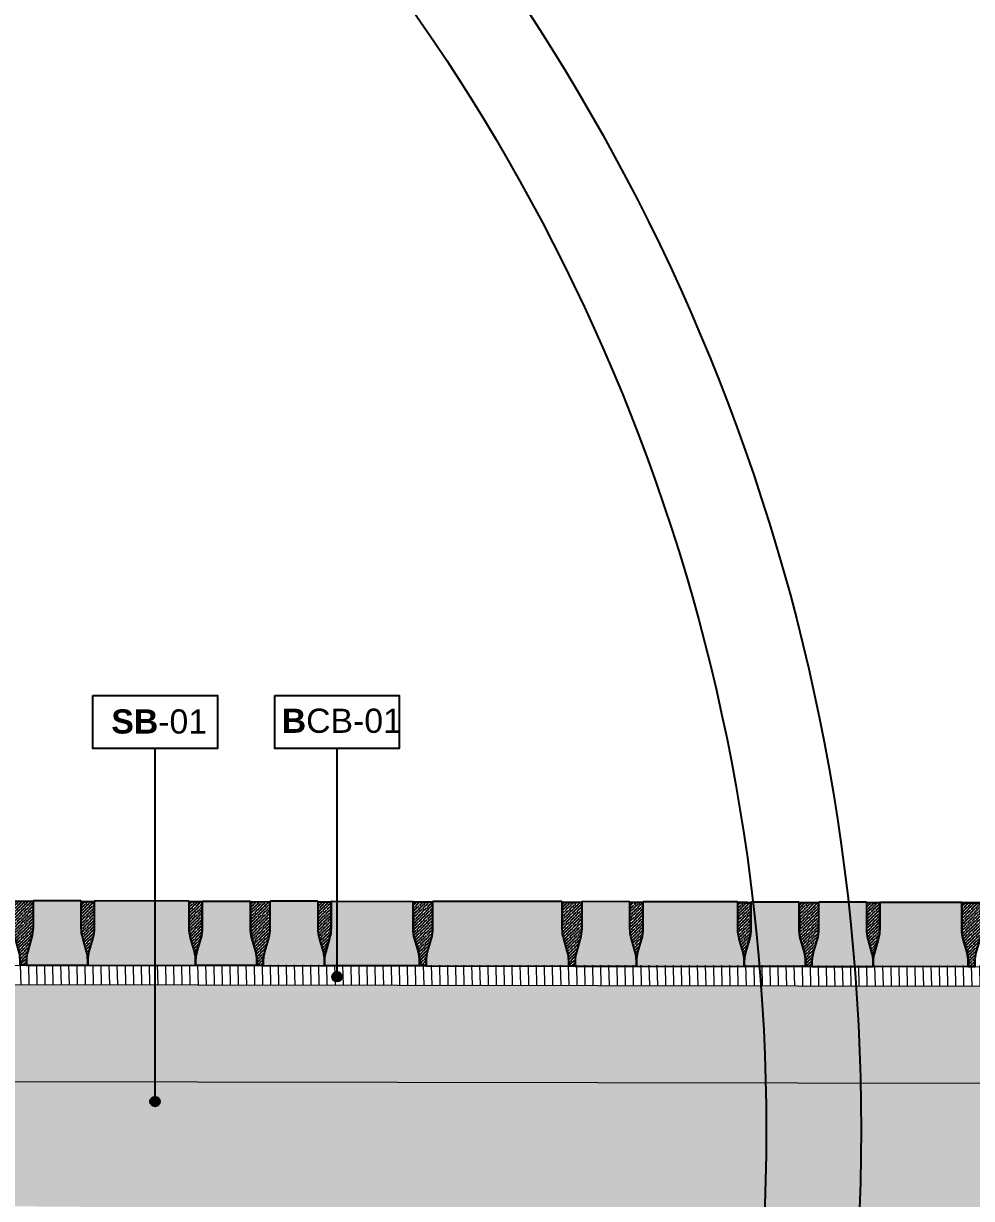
# Model space of a CAD drawing. Header units: metres. Extents: x -325 to 301, y -147 to 149.
# Drawn here: x 70.444 to 71.915, y 44.322 to 46.144 of the extents above; entities that cross this region are included whole.
import ezdxf

# ---------------------------------------------------------------- set-up
doc = ezdxf.new("R2010")
doc.units = ezdxf.units.M
doc.layers.add('-aux', color=50, linetype='Continuous', plot=False)
doc.layers.add('-AUX-QAD', color=5, linetype='Continuous', plot=False)
doc.layers.add('0-TX-1_25', color=7, linetype='Continuous', true_color=0x3f4f7f)
doc.layers.add('EIT_3 TR sorra', color=7, linetype='Continuous', true_color=0xd8ceb0)
for name, color, linetype, lineweight, true_color in [('03-TR-Paviment_05_Open Joint Precast Pavements', 7, 'Continuous', 5, 0xb3b3b3), ('3-TR sorra granitica', 7, 'Continuous', 0, 0xf2dac9), ('3-TR tot_u', 7, 'Continuous', 5, 0x787878)]:
    doc.layers.add(name, color=color, linetype=linetype, lineweight=lineweight, true_color=true_color)
doc.layers.add('1-CM', color=7, linetype='Continuous', lineweight=0)
doc.layers.add('3-TR Tot-u', color=37, linetype='Continuous', lineweight=0)
for name, color, linetype in [('1-L- kodolé', 7, 'Continuous'), ('A-KEYPLAN_HATCH', 7, 'Continuous'), ('A_TEXT_2', 7, 'Continuous')]:
    doc.layers.add(name, color=color, linetype=linetype)
doc.styles.get("Standard").update_dxf_attribs({"font": 'arial.ttf'})
pattern_1 = [(44.3401788011496, (41.16332160896781, -25.48616480948318), (0.001886392860715707, 0.006615685900127307), [0.008532812500000079, -0.001706562500000016, 0, -0.001706562500000016])]
pattern_2 = [(44.3401788011496, (42.0144997031376, -25.48753699771897), (0.001886392860715707, 0.006615685900127307), [0.008532812500000079, -0.001706562500000016, 0, -0.001706562500000016])]
pattern_3 = [(44.3401788011496, (42.86567779723547, -25.48890923055746), (0.001886392860715707, 0.006615685900127307), [0.008532812500000079, -0.001706562500000016, 0, -0.001706562500000016])]

# ---------------------------------------------------------------- blocks, each defined once
blk = doc.blocks.new('hatch keyplan 2')
at = {"layer": 'A-KEYPLAN_HATCH'}
blk.add_lwpolyline([(0, 0.005476596624248486), (0.012874798693294, 0.005476596623793739), (0.012874798693294, -2.273736754432321e-13), (0, 0)], close=True, dxfattribs=at)
blk = doc.blocks.new('hatch keyplan')
at = {"layer": 'A-KEYPLAN_HATCH'}
blk.add_blockref('hatch keyplan 2', (1.430579833341536, 0.8521467901477053), dxfattribs=at)
blk = doc.blocks.new('SB-01')
at = {"layer": 'A-KEYPLAN_HATCH'}
blk.add_blockref('hatch keyplan', (-1.430579833341536, -0.8521467901477053), dxfattribs=at)
at = {"layer": 'A_TEXT_2', "insert": (-0.0007977307988561444, 0.004032374434375541), "char_height": 0.0025, "attachment_point": 1}
blk.add_mtext_dynamic_manual_height_columns('\\pi0.00271;{\\fArial|b1|i0|c0|p34;SB}-01', width=0.01456192034901793, gutter_width=0.015, heights=[0], dxfattribs=at)
blk = doc.blocks.new('B-CB01')
at = {"layer": 'A-KEYPLAN_HATCH'}
blk.add_blockref('hatch keyplan', (-1.430579833341536, -0.8521467901477052), dxfattribs=at)
at = {"layer": 'A_TEXT_2', "insert": (-0.0007977308478921419, 0.004105509799023688), "char_height": 0.0025, "attachment_point": 1}
blk.add_mtext_dynamic_manual_height_columns('\\pi0.00152;{\\fArial|b1|i0|c0|p34;B}CB-01', width=0.01456192034901793, gutter_width=0.015, heights=[0], dxfattribs=at)
blk = doc.blocks.new('POINT')
at = {"layer": '0-TX-1_25'}
h = blk.add_hatch(dxfattribs=at)
h.set_pattern_fill('ANGLE', color=256)
h.set_pattern_definition([(0, (-83.74681484067048, -12.72584030761209), (0, 6.985), [5.08, -1.905]), (90, (-83.74681484067048, -12.72584030761209), (-6.985, 4.277078946022131e-16), [5.08, -1.905])])
edge = h.paths.add_edge_path()
edge.add_arc((0, 0), 0.0075, 0, 360)
h = blk.add_hatch(color=256, dxfattribs=at)
h.dxf.hatch_style = 1
edge = h.paths.add_edge_path()
edge.add_arc((0, 0), 0.0075, 0, 360)
blk.add_circle((0, 0), 0.0075, dxfattribs=at)

msp = doc.modelspace()

# ---------------------------------------------------------------- hatches: boundary and pattern name
at = {"layer": '03-TR-Paviment_05_Open Joint Precast Pavements'}
h = msp.add_hatch(color=256, dxfattribs=at)
h.dxf.hatch_style = 1
edge = h.paths.add_edge_path()
edge.add_line((70.54369445757715, 44.68342243575883), (70.5437076714392, 44.69161820346162))
edge.add_arc((70.49529017107845, 44.69169625668507), 0.04841756327499487, 359.907634298055, 375.9066534244462)
edge.add_line((70.54185380115203, 44.70496610174291), (70.53594060267824, 44.72571539651351))
edge.add_arc((70.59089709458449, 44.74137706199621), 0.05714458651818372, 179.9076315098747, 195.9066506361598, ccw=False)
edge.add_line((70.53375258232502, 44.74146918670302), (70.53381888016882, 44.7825944075271))
edge.add_line((70.53381888016882, 44.7825944075271), (70.53302167606728, 44.78259569363777))
edge.add_line((70.53302167606728, 44.78259569363777), (70.53302303773845, 44.7834397683496))
edge.add_line((70.53302303773845, 44.7834397683496), (70.45972533807729, 44.78355793264459))
edge.add_line((70.45972533807729, 44.78355793264459), (70.4597239773337, 44.78271385560295))
edge.add_line((70.4597239773337, 44.78271385560295), (70.45892677230687, 44.78271514544039))
edge.add_line((70.45892677230687, 44.78271514544039), (70.45886047492347, 44.74158992135595))
edge.add_arc((70.40171596100176, 44.74168204270294), 0.05714458817500966, 343.908615754979, 359.907634881262, ccw=False)
edge.add_line((70.4566216724428, 44.72584326721855), (70.45064160558265, 44.70511314148865))
edge.add_arc((70.49716219752644, 44.6916932378713), 0.04841755144469431, 163.9086127650637, 179.9076318914512)
edge.add_line((70.44874470899926, 44.69177129310937), (70.44873149746549, 44.68357552540282))
edge.add_line((70.44873149746549, 44.68357552540282), (70.54369445757715, 44.68342243575883))
h = msp.add_hatch(color=256, dxfattribs=at)
h.dxf.hatch_style = 1
edge = h.paths.add_edge_path()
edge.add_line((70.7111854021268, 44.68315242175282), (70.71119861412697, 44.69134818992428))
edge.add_arc((70.66278111778558, 44.69142624764591), 0.04841755926289624, 359.9076289673891, 375.9066480937785)
edge.add_line((70.70934474523528, 44.70469608727198), (70.70343154722714, 44.72544538204183))
edge.add_arc((70.75838804387477, 44.74110704987215), 0.05714459172142846, 179.9076324706673, 195.9066515969483, ccw=False)
edge.add_line((70.70124352641052, 44.74119917362909), (70.70130982425431, 44.78232439445317))
edge.add_line((70.70130982425431, 44.78232439445317), (70.70051262015204, 44.78232568009817))
edge.add_line((70.70051262015204, 44.78232568009817), (70.70051398089188, 44.7831697548115))
edge.add_line((70.70051398089188, 44.7831697548115), (70.55468829912026, 44.78340484299909))
edge.add_line((70.55468829912026, 44.78340484299909), (70.55468693930723, 44.78256076549029))
edge.add_line((70.55468693930723, 44.78256076549029), (70.55388973474606, 44.78256205532698))
edge.add_line((70.55388973474606, 44.78256205532698), (70.553823436897, 44.74143683124329))
edge.add_arc((70.49667892251496, 44.7415289559046), 0.05714458864068429, 343.9086124326477, 359.90763155892915, ccw=False)
edge.add_line((70.551584633485, 44.7256901771074), (70.5456045670898, 44.70496005091108))
edge.add_arc((70.59212516068993, 44.69154014705807), 0.04841755310146376, 163.9086130403909, 179.9076321667816)
edge.add_line((70.54370767050561, 44.69161820206615), (70.54369445757715, 44.68342243575883))
edge.add_line((70.54369445757715, 44.68342243575883), (70.7111854021268, 44.68315242175282))
h = msp.add_hatch(color=256, dxfattribs=at)
h.dxf.hatch_style = 1
edge = h.paths.add_edge_path()
edge.add_line((70.71118540398689, 44.68315242012001), (70.71119861599158, 44.69134819108542))
edge.add_arc((70.75961610926007, 44.69127013819506), 0.04841755618221321, 163.9086155523138, 179.9076346786989, ccw=False)
edge.add_line((70.71309551211154, 44.70469004086244), (70.71907557989549, 44.72542016193422))
edge.add_arc((70.66416986726904, 44.74125894096694), 0.05714459029746746, 343.908612666087, 359.9076317923682)
edge.add_line((70.72131438330824, 44.74116681653578), (70.72138068161767, 44.78229203735911))
edge.add_line((70.72138068161767, 44.78229203735911), (70.72217788665354, 44.78229075310959))
edge.add_line((70.72217788665354, 44.78229075310959), (70.72217924646357, 44.78313482875575))
edge.add_line((70.72217924646357, 44.78313482875575), (70.79547694658963, 44.78301666399435))
edge.add_line((70.79547694658963, 44.78301666399435), (70.79547558398339, 44.78217258695572))
edge.add_line((70.79547558398339, 44.78217258695572), (70.79627278855807, 44.78217130550091))
edge.add_line((70.79627278855807, 44.78217130550091), (70.79620648977848, 44.74104608188437))
edge.add_arc((70.8533510041654, 44.74095396025481), 0.05714458864067112, 179.9076345986981, 195.9066537249804)
edge.add_line((70.79839451106226, 44.72529229122768), (70.80430770906588, 44.70454299366387))
edge.add_arc((70.75774408470028, 44.6912731561552), 0.04841755571657477, -0.09237244207361073, 15.90664668431748, ccw=False)
edge.add_line((70.80616157749343, 44.69119509724822), (70.80614836502836, 44.68299932954318))
edge.add_line((70.80614836502836, 44.68299932954318), (70.71118540398689, 44.68315242012001))
h = msp.add_hatch(color=256, dxfattribs=at)
h.dxf.hatch_style = 1
edge = h.paths.add_edge_path()
edge.add_line((70.91111131424884, 44.68283011790253), (70.9111245267169, 44.69102588747021))
edge.add_arc((70.86270702990453, 44.69110394187894), 0.0484175597285451, 359.9076328886766, 375.906652015064)
edge.add_line((70.90927065689387, 44.70437378481941), (70.9033574598156, 44.72512307865644))
edge.add_arc((70.9583139564632, 44.74078474648676), 0.05714459172140112, 179.9076324706744, 195.9066515969561, ccw=False)
edge.add_line((70.90116943899898, 44.7408768702437), (70.90123573637786, 44.78200209153419))
edge.add_line((70.90123573637786, 44.78200209153419), (70.90043853274048, 44.78200337671277))
edge.add_line((70.90043853274048, 44.78200337671277), (70.90043989301466, 44.78284745142687))
edge.add_line((70.90043989301466, 44.78284745142687), (70.82714219428557, 44.78296561618601))
edge.add_line((70.82714219428557, 44.78296561618601), (70.82714083354348, 44.78212154007569))
edge.add_line((70.82714083354348, 44.78212154007569), (70.82634362944495, 44.782122828049))
edge.add_line((70.82634362944495, 44.782122828049), (70.82627733066536, 44.74099760443246))
edge.add_arc((70.76913281982779, 44.74108972789706), 0.05714458509428828, 343.90861362678464, 359.90763275306773, ccw=False)
edge.add_line((70.82403852772049, 44.72525095122714), (70.81805846086037, 44.70452082549724))
edge.add_arc((70.86457905611697, 44.69110092140882), 0.04841755475827352, 163.9086133160383, 179.9076324424316)
edge.add_line((70.81616156427546, 44.69117897618663), (70.8161483527417, 44.68298320848009))
edge.add_line((70.8161483527417, 44.68298320848009), (70.91111131424884, 44.68283011790253))
h = msp.add_hatch(color=256, dxfattribs=at)
h.dxf.hatch_style = 1
edge = h.paths.add_edge_path()
edge.add_line((70.91111131425109, 44.6828301192995), (70.9111245267169, 44.69102588747021))
edge.add_arc((70.9595420171314, 44.69094783080509), 0.04841755333430791, 163.9086110799368, 179.9076302063239, ccw=False)
edge.add_line((70.91302142376672, 44.7043677363144), (70.91900149015594, 44.72509785878542))
edge.add_arc((70.86409577351023, 44.74093663331993), 0.05714459291248429, 343.9086181164555, 359.9076372427382)
edge.add_line((70.92124029217321, 44.74084451432054), (70.9213065895506, 44.78196973467972))
edge.add_line((70.9213065895506, 44.78196973467972), (70.92210379598266, 44.78196844996229))
edge.add_line((70.92210379598266, 44.78196844996229), (70.92210515625912, 44.78281252607335))
edge.add_line((70.92210515625912, 44.78281252607335), (71.0479308644719, 44.7826096832686))
edge.add_line((71.0479308644719, 44.7826096832686), (71.04792950232982, 44.78176560529788))
edge.add_line((71.04792950232982, 44.78176560529788), (71.04872670737166, 44.78176432477365))
edge.add_line((71.04872670737166, 44.78176432477365), (71.04866040905846, 44.74063910162201))
edge.add_arc((71.1058049236809, 44.74054698164895), 0.05714458887353113, 179.9076362599618, 195.9066553862424)
edge.add_line((71.05084843080792, 44.72488531096457), (71.05676162741379, 44.70413601293736))
edge.add_arc((71.010198004199, 44.69086616714286), 0.04841755688073347, -0.09236263910219122, 15.906656487287592, ccw=False)
edge.add_line((71.05861549816966, 44.69078811651796), (71.05860228523815, 44.682592348348))
edge.add_line((71.05860228523815, 44.682592348348), (70.91111131425109, 44.6828301192995))
h = msp.add_hatch(color=256, dxfattribs=at)
h.dxf.hatch_style = 1
edge = h.paths.add_edge_path()
edge.add_line((71.2899096029906, 44.68221945823164), (71.28992281638776, 44.69041522640085))
edge.add_arc((71.24150532123173, 44.69049328057407), 0.04841755807182141, 359.9076331642107, 375.9066522905958)
edge.add_line((71.28806894656397, 44.7037631232844), (71.28215574855585, 44.72451241805423))
edge.add_arc((71.33711224663045, 44.7401740877719), 0.05714459361102574, 179.9076338984262, 195.9066530247082, ccw=False)
edge.add_line((71.27996772727431, 44.7402662101079), (71.28003402558376, 44.78139143093124))
edge.add_line((71.28003402558376, 44.78139143093124), (71.27923682148075, 44.78139271611058))
edge.add_line((71.27923682148075, 44.78139271611058), (71.27923818222058, 44.78223679082392))
edge.add_line((71.27923818222058, 44.78223679082392), (71.07966699224444, 44.78255852212521))
edge.add_line((71.07966699224444, 44.78255852212521), (71.07966563150234, 44.78171444601489))
edge.add_line((71.07966563150234, 44.78171444601489), (71.07886842693964, 44.78171573492028))
edge.add_line((71.07886842693964, 44.78171573492028), (71.07880212909211, 44.74059051176789))
edge.add_arc((71.02165761208627, 44.74068263099753), 0.05714459125571732, 343.90861788291664, 359.90763700919956, ccw=False)
edge.add_line((71.07656332707556, 44.72484385669843), (71.07058326021544, 44.70411373096853))
edge.add_arc((71.11710385381568, 44.69069382711561), 0.04841755310153373, 163.9086130405286, 179.9076321669163)
edge.add_line((71.06868636363129, 44.69077188212357), (71.06867315116621, 44.68257611441853))
edge.add_line((71.06867315116621, 44.68257611441853), (71.2899096029906, 44.68221945823164))
h = msp.add_hatch(color=256, dxfattribs=at)
h.dxf.hatch_style = 1
edge = h.paths.add_edge_path()
edge.add_line((71.39487255174693, 44.68205024752304), (71.39488576560898, 44.69024601522583))
edge.add_arc((71.34646826524823, 44.69032406844929), 0.04841756327499487, 359.907634298055, 375.9066534244462)
edge.add_line((71.39303189532181, 44.70359391350713), (71.38711869684802, 44.72434320827772))
edge.add_arc((71.44207518875427, 44.74000487376043), 0.05714458651818372, 179.9076315098747, 195.9066506361598, ccw=False)
edge.add_line((71.3849306764948, 44.74009699846724), (71.3849969743386, 44.78122221929132))
edge.add_line((71.3849969743386, 44.78122221929132), (71.38419977023706, 44.78122350540198))
edge.add_line((71.38419977023706, 44.78122350540198), (71.38420113190823, 44.78206758011382))
edge.add_line((71.38420113190823, 44.78206758011382), (71.31090343224707, 44.78218574440881))
edge.add_line((71.31090343224707, 44.78218574440881), (71.31090207150348, 44.78134166736717))
edge.add_line((71.31090207150348, 44.78134166736717), (71.31010486647665, 44.78134295720461))
edge.add_line((71.31010486647665, 44.78134295720461), (71.31003856909325, 44.74021773312016))
edge.add_arc((71.25289405517154, 44.74030985446716), 0.05714458817500966, 343.908615754979, 359.907634881262, ccw=False)
edge.add_line((71.30779976661258, 44.72447107898277), (71.30181969975243, 44.70374095325287))
edge.add_arc((71.34834029169622, 44.69032104963551), 0.04841755144469431, 163.9086127650637, 179.9076318914512)
edge.add_line((71.29992280316904, 44.69039910487358), (71.29990959163527, 44.68220333716704))
edge.add_line((71.29990959163527, 44.68220333716704), (71.39487255174693, 44.68205024752304))
h = msp.add_hatch(color=256, dxfattribs=at)
h.dxf.hatch_style = 1
edge = h.paths.add_edge_path()
edge.add_line((71.56236349629658, 44.68178023351704), (71.56237670829675, 44.68997600168849))
edge.add_arc((71.51395921195537, 44.69005405941013), 0.04841755926289624, 359.9076289673891, 375.9066480937785)
edge.add_line((71.56052283940507, 44.7033238990362), (71.55460964139692, 44.72407319380604))
edge.add_arc((71.60956613804456, 44.73973486163636), 0.05714459172142846, 179.9076324706673, 195.9066515969483, ccw=False)
edge.add_line((71.5524216205803, 44.73982698539331), (71.55248791842409, 44.78095220621739))
edge.add_line((71.55248791842409, 44.78095220621739), (71.55169071432182, 44.78095349186238))
edge.add_line((71.55169071432182, 44.78095349186238), (71.55169207506167, 44.78179756657572))
edge.add_line((71.55169207506167, 44.78179756657572), (71.40586639329004, 44.78203265476331))
edge.add_line((71.40586639329004, 44.78203265476331), (71.40586503347701, 44.7811885772545))
edge.add_line((71.40586503347701, 44.7811885772545), (71.40506782891585, 44.7811898670912))
edge.add_line((71.40506782891585, 44.7811898670912), (71.40500153106679, 44.74006464300751))
edge.add_arc((71.34785701668474, 44.74015676766881), 0.05714458864068429, 343.9086124326477, 359.90763155892915, ccw=False)
edge.add_line((71.40276272765479, 44.72431798887161), (71.39678266125958, 44.7035878626753))
edge.add_arc((71.44330325485971, 44.69016795882229), 0.04841755310146376, 163.9086130403909, 179.9076321667816)
edge.add_line((71.3948857646754, 44.69024601383036), (71.39487255174693, 44.68205024752304))
edge.add_line((71.39487255174693, 44.68205024752304), (71.56236349629658, 44.68178023351704))
h = msp.add_hatch(color=256, dxfattribs=at)
h.dxf.hatch_style = 1
edge = h.paths.add_edge_path()
edge.add_line((71.56236349808476, 44.68178018728151), (71.56237671008945, 44.68997595824692))
edge.add_arc((71.61079420335794, 44.68989790535656), 0.04841755618221321, 163.9086155523138, 179.9076346786989, ccw=False)
edge.add_line((71.56427360620941, 44.70331780802394), (71.57025367399336, 44.72404792909573))
edge.add_arc((71.51534796136691, 44.73988670812844), 0.05714459029746746, 343.908612666087, 359.9076317923682)
edge.add_line((71.57249247740612, 44.73979458369728), (71.57255877571555, 44.78091980452061))
edge.add_line((71.57255877571555, 44.78091980452061), (71.57335598075142, 44.78091852027109))
edge.add_line((71.57335598075142, 44.78091852027109), (71.57335734056144, 44.78176259591725))
edge.add_line((71.57335734056144, 44.78176259591725), (71.6466550406875, 44.78164443115585))
edge.add_line((71.6466550406875, 44.78164443115585), (71.64665367808126, 44.78080035411723))
edge.add_line((71.64665367808126, 44.78080035411723), (71.64745088265595, 44.78079907266241))
edge.add_line((71.64745088265595, 44.78079907266241), (71.64738458387636, 44.73967384904587))
edge.add_arc((71.70452909826328, 44.73958172741631), 0.05714458864067112, 179.9076345986981, 195.9066537249804)
edge.add_line((71.64957260516013, 44.72392005838918), (71.65548580316376, 44.70317076082537))
edge.add_arc((71.60892217879815, 44.6899009233167), 0.04841755571657477, -0.09237244207361073, 15.90664668431748, ccw=False)
edge.add_line((71.6573396715913, 44.68982286440972), (71.65732645912624, 44.68162709670468))
edge.add_line((71.65732645912624, 44.68162709670468), (71.56236349808476, 44.68178018728151))
h = msp.add_hatch(color=256, dxfattribs=at)
h.dxf.hatch_style = 1
edge = h.paths.add_edge_path()
edge.add_line((71.76228940834672, 44.68145788506403), (71.76230262081478, 44.68965365463171))
edge.add_arc((71.7138851240024, 44.68973170904044), 0.0484175597285451, 359.9076328886766, 375.906652015064)
edge.add_line((71.76044875099174, 44.70300155198091), (71.75453555391347, 44.72375084581794))
edge.add_arc((71.80949205056108, 44.73941251364826), 0.05714459172140112, 179.9076324706744, 195.9066515969561, ccw=False)
edge.add_line((71.75234753309685, 44.7395046374052), (71.75241383047573, 44.78062985869569))
edge.add_line((71.75241383047573, 44.78062985869569), (71.75161662683836, 44.78063114387427))
edge.add_line((71.75161662683836, 44.78063114387427), (71.75161798711254, 44.78147521858837))
edge.add_line((71.75161798711254, 44.78147521858837), (71.67832028838345, 44.78159338334751))
edge.add_line((71.67832028838345, 44.78159338334751), (71.67831892764136, 44.78074930723719))
edge.add_line((71.67831892764136, 44.78074930723719), (71.67752172354282, 44.78075059521051))
edge.add_line((71.67752172354282, 44.78075059521051), (71.67745542476324, 44.73962537159396))
edge.add_arc((71.62031091392566, 44.73971749505856), 0.05714458509428828, 343.90861362678464, 359.90763275306773, ccw=False)
edge.add_line((71.67521662181836, 44.72387871838864), (71.66923655495825, 44.70314859265874))
edge.add_arc((71.71575715021484, 44.68972868857032), 0.04841755475827352, 163.9086133160383, 179.9076324424316)
edge.add_line((71.66733965837334, 44.68980674334813), (71.66732644683958, 44.68161097564159))
edge.add_line((71.66732644683958, 44.68161097564159), (71.76228940834672, 44.68145788506403))
h = msp.add_hatch(color=256, dxfattribs=at)
h.dxf.hatch_style = 1
edge = h.paths.add_edge_path()
edge.add_line((71.76228940834896, 44.681457886461), (71.76230262081478, 44.68965365463171))
edge.add_arc((71.81072011122927, 44.68957559796659), 0.04841755333430791, 163.9086110799368, 179.9076302063239, ccw=False)
edge.add_line((71.7641995178646, 44.7029955034759), (71.77017958425381, 44.72372562594693))
edge.add_arc((71.7152738676081, 44.73956440048143), 0.05714459291248429, 343.9086181164555, 359.9076372427382)
edge.add_line((71.77241838627108, 44.73947228148204), (71.77248468364847, 44.78059750184122))
edge.add_line((71.77248468364847, 44.78059750184122), (71.77328189008054, 44.78059621712379))
edge.add_line((71.77328189008054, 44.78059621712379), (71.773283250357, 44.78144029323485))
edge.add_line((71.773283250357, 44.78144029323485), (71.89910895856977, 44.7812374504301))
edge.add_line((71.89910895856977, 44.7812374504301), (71.8991075964277, 44.78039337245938))
edge.add_line((71.8991075964277, 44.78039337245938), (71.89990480146953, 44.78039209193515))
edge.add_line((71.89990480146953, 44.78039209193515), (71.89983850315633, 44.73926686878351))
edge.add_arc((71.95698301777878, 44.73917474881045), 0.05714458887353113, 179.9076362599618, 195.9066553862424)
edge.add_line((71.90202652490579, 44.72351307812607), (71.90793972151167, 44.70276378009886))
edge.add_arc((71.86137609829687, 44.68949393430437), 0.04841755688073347, -0.09236263910219122, 15.906656487287592, ccw=False)
edge.add_line((71.90979359226753, 44.68941588367946), (71.90978037933603, 44.6812201155095))
edge.add_line((71.90978037933603, 44.6812201155095), (71.76228940834896, 44.681457886461))
at = {"layer": '3-TR sorra granitica'}
h = msp.add_hatch(dxfattribs=at)
h.set_pattern_fill('LINE', color=256, scale=0.09999999999999998, angle=55.57343513601558, style=0)
h.set_pattern_definition([(91.21990737476348, (89.97691877130215, 253.3354694688525), (-0.01249716683374971, -0.0002661223955746656), [])])
h.paths.add_polyline_path([(71.97506144439316, 44.6510946852071), (71.97489927831553, 44.6831604479613), (69.59652591652193, 44.68494589430761), (69.59876663994918, 44.70494829525252), (68.99893017601765, 44.70592458409381), (68.9990799691112, 44.65637343442313)])
at = {"layer": '3-TR Tot-u'}
h = msp.add_hatch(dxfattribs=at)
h.set_pattern_fill('EARTH', color=256, scale=0.005, angle=-80.8247561036608)
h.set_pattern_definition([(279.1752438963392, (-9.560606060109109, -4.90960627791592), (0.03640645211205976, -0.02628108149624554), [0.03175, -0.03175]), (279.1752438963392, (-9.548852147557554, -4.907707770925455), (0.03640645211205976, -0.02628108149624554), [0.03175, -0.03175]), (279.1752438963392, (-9.537098235005999, -4.905809263934991), (0.03640645211205976, -0.02628108149624554), [0.03175, -0.03175]), (9.175243896339197, (-9.53254742849198, -4.909094399122019), (0.02628108149624554, 0.03640645211205976), [0.03175, -0.03175]), (9.175243896339197, (-9.530648921501523, -4.920848311673581), (0.02628108149624554, 0.03640645211205976), [0.03175, -0.03175]), (9.175243896339197, (-9.528750414511052, -4.932602224225136), (0.02628108149624554, 0.03640645211205976), [0.03175, -0.03175])])
h.paths.add_polyline_path([(68.99881650691987, 44.50543371093991), (68.99881650691987, 44.31613600904267), (69.5988975885617, 44.31592177092071), (71.97506144439318, 44.29788970240267), (71.97506144439318, 44.50180114281223)])
at = {"layer": '3-TR tot_u'}
h = msp.add_hatch(dxfattribs=at)
h.set_pattern_fill('AR-CONC', color=256, scale=0.0002499999999999999, angle=89.87048134202021)
h.set_pattern_definition([(75.41695197797043, (264923.3165741176, -740264.8752304605), (0.04284795172403537, 0.01594944472755196), [0.004762499999999999, -0.05238749999999999]), (20.41695197797046, (264923.3165741176, -740264.8752304605), (-0.02845855137763264, 0.03935939414724973), [0.003809999999999997, -0.04191014604249996]), (125.8683966779704, (264923.320144769, -740264.8739013445), (0.01438940107351414, 0.05530883706469188), [0.0040475022, -0.04452256114999999]), (71.60115197797045, (264923.3111232477, -740264.8637597145), (0.06572137981541108, 0.01959369718738596), [0.007143749999999997, -0.07858124999999996]), (122.0525095879704, (264923.3166000218, -740264.8621269026), (0.02705737822507253, 0.08134294012680093), [0.006071255784999998, -0.06678390203999997]), (16.60110314797053, (264923.3111232477, -740264.8637597145), (0.02705737822942286, 0.08134294012549442), [0.005714991767499993, -0.0628649329799999]), (46.41695197797047, (264923.318221338, -740264.8639019657), (0.04520796253905954, -0.006823380619356305), [0.004762499999999999, -0.05238749999999998]), (351.4169519779705, (264923.318221338, -740264.8639019657), (-0.00580845153210837, 0.04822142147489171), [0.003809999999999998, -0.04190999999999998]), (96.86839697797038, (264923.3219886685, -740264.8644705807), (0.03939951082860791, 0.0413980410339251), [0.004047502199999996, -0.04452248439999996]), (62.91695197797046, (264923.3165741176, -740264.8752304605), (-0.008375392975975268, 0.01942411315357754), [0, -0.04140199999999999, 0, -0.04254499999999999, 0, -0.04206874999999999]), (32.91695197797038, (264923.3165741176, -740264.8752304605), (0.004338583853524007, 0.02979077238761931), [0, -0.02425699999999999, 0, -0.04044949999999999, 0, -0.01603375]), (352.9169519779705, (264923.3037842358, -740264.8813081809), (0.03123133691457915, 0.01325538927636775), [0, -0.01587499999999999, 0, -0.04952999999999998, 0, -0.06572249999999998]), (342.9169519779704, (264923.2980488629, -740264.8840336158), (0.03071960056721838, 0.02163570411410398), [0, -0.02063749999999999, 0, -0.03289299999999998, 0, -0.04667249999999998])])
h.paths.add_polyline_path([(71.97506144439319, 44.50180114281223), (71.97506144439319, 44.65211027309153), (68.99881650691987, 44.65592114419778), (68.99881650691987, 44.50543371092369)])
at = {"layer": 'EIT_3 TR sorra'}
h = msp.add_hatch(dxfattribs=at)
h.set_pattern_fill('ANSI36', color=256, scale=0.00107500000000001, angle=-0.6598211988503989, style=0, double=1)
h.set_pattern_definition(pattern_1)
edge = h.paths.add_edge_path()
edge.add_line((70.44873149089496, 44.68357202736127), (70.43873150597557, 44.68358814841988))
edge.add_line((70.43873150597557, 44.68358814841988), (70.43874471704365, 44.69178391612718))
edge.add_arc((70.39032722567063, 44.69186197314212), 0.04841755429339278, 359.907629794194, 375.9066489203074)
edge.add_line((70.43689084814969, 44.7051318120779), (70.430977650614, 44.72588111103794))
edge.add_arc((70.48593414252055, 44.74154277652069), 0.05714458651848435, 179.9076315099108, 195.9066506361257, ccw=False)
edge.add_line((70.42878963026078, 44.74163490122746), (70.4288559342087, 44.78276361962818))
edge.add_line((70.4288559342087, 44.78276361962818), (70.45892677416273, 44.78271514124645))
edge.add_line((70.45892677416273, 44.78271514124645), (70.4588604688186, 44.74158642331366))
edge.add_arc((70.40171595158262, 44.74167854420033), 0.05714459148853303, 343.9086162218454, 359.9076353481543, ccw=False)
edge.add_line((70.45662166633642, 44.72583976824492), (70.45064159994416, 44.70510964391127))
edge.add_arc((70.49716218691931, 44.69168974100032), 0.0484175464749278, 163.9086119385578, 179.9076310647713)
edge.add_line((70.44874470336302, 44.69176779692896), (70.44873149089496, 44.68357202736127))
edge.add_line((70.44873149089496, 44.68357202736127), (70.43873150597557, 44.68358814841988))
h = msp.add_hatch(dxfattribs=at)
h.set_pattern_fill('ANSI36', color=256, scale=0.00107500000000001, angle=-0.6598211988503989, style=0, double=1)
h.set_pattern_definition(pattern_1)
edge = h.paths.add_edge_path()
edge.add_line((70.54369445519754, 44.68341893771053), (70.54370766579999, 44.69161470541857))
edge.add_arc((70.4952901722995, 44.69169275935617), 0.04841755641589336, 359.9076334398724, 375.9066525659829)
edge.add_line((70.54185379597544, 44.70496260183647), (70.53594059937032, 44.72571190032935))
edge.add_arc((70.59089709339428, 44.74137356272799), 0.05714458770954438, 179.9076279541779, 195.9066470803989, ccw=False)
edge.add_line((70.53375257994917, 44.74146569098303), (70.53381888389484, 44.78259440798676))
edge.add_line((70.53381888389484, 44.78259440798676), (70.55388973613552, 44.78256205066813))
edge.add_line((70.55388973613552, 44.78256205066813), (70.55382343125778, 44.74143333320025))
edge.add_arc((70.49667891687585, 44.74152545786154), 0.05714458864057059, 343.90861243262975, 359.9076315589432, ccw=False)
edge.add_line((70.55158462784578, 44.72568667906435), (70.54560456191997, 44.7049565551956))
edge.add_arc((70.5921251517369, 44.69153664850077), 0.04841755025414198, 163.9086085683525, 179.9076276945671)
edge.add_line((70.54370766440599, 44.69161470728347), (70.54369445379832, 44.6834189363158))
h = msp.add_hatch(dxfattribs=at)
h.set_pattern_fill('ANSI36', color=256, scale=0.00107500000000001, angle=-0.6598211988503989, style=0, double=1)
h.set_pattern_definition(pattern_1)
edge = h.paths.add_edge_path()
edge.add_line((70.71118539788682, 44.6831489251045), (70.71119861035115, 44.69134469234389))
edge.add_arc((70.66278111708618, 44.69142274793789), 0.04841755618304749, 359.9076314792915, 375.9066506054041)
edge.add_line((70.70934474099226, 44.70469258876103), (70.70343154438638, 44.72544188678824))
edge.add_arc((70.75838804080405, 44.74110355627575), 0.05714459195445974, 179.9076341318671, 195.9066532580871, ccw=False)
edge.add_line((70.7012435231041, 44.74119567837625), (70.70130982798072, 44.78232439514566))
edge.add_line((70.70130982798072, 44.78232439514566), (70.72138068068634, 44.78229203736061))
edge.add_line((70.72138068068634, 44.78229203736061), (70.7213143758097, 44.74116332059121))
edge.add_arc((70.66416985668647, 44.74125544290495), 0.05714459337807525, 343.9086147940626, 359.90763392036985, ccw=False)
edge.add_line((70.71907557286109, 44.72541666505759), (70.71309550600321, 44.70468654072468))
edge.add_arc((70.75961608943, 44.6912666366283), 0.04841754339414975, 163.9086094268778, 179.9076285530887)
edge.add_line((70.7111986089579, 44.69134469467446), (70.711185396954, 44.68314892417467))
h = msp.add_hatch(dxfattribs=at)
h.set_pattern_fill('ANSI36', color=256, scale=0.00107500000000001, angle=-0.6598211988503989, style=0, double=1)
h.set_pattern_definition(pattern_2)
edge = h.paths.add_edge_path()
edge.add_line((70.81614834803156, 44.68297970903856), (70.80614836311065, 44.68299582916583))
edge.add_line((70.80614836311065, 44.68299582916583), (70.80616157418024, 44.69119159780445))
edge.add_arc((70.75774408115075, 44.69126965505496), 0.04841755595024447, 359.9076295185847, 375.9066486446972)
edge.add_line((70.80430770528704, 44.70453949422085), (70.79839450867968, 44.72528879131674))
edge.add_arc((70.85335100367034, 44.74095045891703), 0.0571445900648604, 179.9076327042578, 195.9066518304758, ccw=False)
edge.add_line((70.79620648786228, 44.74104258243833), (70.79627279135282, 44.78217130596205))
edge.add_line((70.79627279135282, 44.78217130596205), (70.8263436308412, 44.78212282758109))
edge.add_line((70.8263436308412, 44.78212282758109), (70.82627732641934, 44.74099410405885))
edge.add_arc((70.76913280729616, 44.74108622637254), 0.05714459337803256, 343.9086147941026, 359.90763392041254, ccw=False)
edge.add_line((70.82403852347075, 44.72524744852524), (70.81805845661437, 44.70451732512364))
edge.add_arc((70.86457904690229, 44.69109742174172), 0.04841754978845212, 163.9086124896363, 179.9076316158527)
edge.add_line((70.81616156003173, 44.69117547721001), (70.81614834803156, 44.68297970903856))
edge.add_line((70.81614834803156, 44.68297970903856), (70.80614836311065, 44.68299582916583))
h = msp.add_hatch(dxfattribs=at)
h.set_pattern_fill('ANSI36', color=256, scale=0.00107500000000001, angle=-0.6598211988503989, style=0, double=1)
h.set_pattern_definition(pattern_2)
edge = h.paths.add_edge_path()
edge.add_line((70.91111131001111, 44.68282662265118), (70.91112452154485, 44.69102239035773))
edge.add_arc((70.8627070320637, 44.69110044879363), 0.0484175524038234, 359.9076281090713, 375.9066472351829)
edge.add_line((70.90927065311581, 44.70437028584205), (70.90335745604425, 44.72511958387001))
edge.add_arc((70.95831395103491, 44.7407812514702), 0.05714459006483119, 179.907632704158, 195.9066518303731, ccw=False)
edge.add_line((70.90116943522688, 44.7408733749916), (70.90123573963896, 44.78200209246025))
edge.add_line((70.90123573963896, 44.78200209246025), (70.92130659327515, 44.78196973420805))
edge.add_line((70.92130659327515, 44.78196973420805), (70.92124028700265, 44.74084101813939))
edge.add_arc((70.8640957681096, 44.74093313879587), 0.05714459314521651, 343.9086164553225, 359.9076355816359, ccw=False)
edge.add_line((70.91900148451973, 44.72509436260502), (70.91302141719468, 44.70436423734153))
edge.add_arc((70.95954200274888, 44.69094433632239), 0.04841754458528795, 163.9086136234919, 179.9076327497054)
edge.add_line((70.91112452107993, 44.69102239082414), (70.91111130954468, 44.68282662218626))
h = msp.add_hatch(dxfattribs=at)
h.set_pattern_fill('ANSI36', color=256, scale=0.00107500000000001, angle=-0.6598211988503989, style=0, double=1)
h.set_pattern_definition(pattern_2)
edge = h.paths.add_edge_path()
edge.add_line((71.0686022668609, 44.68257273809017), (71.05860228101095, 44.68258885961591))
edge.add_line((71.05860228101095, 44.68258885961591), (71.0586154930096, 44.69078462685607))
edge.add_arc((71.01019800282198, 44.69086268032265), 0.04841755310227545, 359.9076339909486, 375.9066531170618)
edge.add_line((71.05676162318355, 44.70413252234263), (71.0508484256486, 44.72488182176832))
edge.add_arc((71.10580491778535, 44.74054348559386), 0.05714458628567768, 179.9076298486756, 195.9066489748929, ccw=False)
edge.add_line((71.04866040576105, 44.74063561195711), (71.04872670923505, 44.7817643252363))
edge.add_line((71.04872670923505, 44.7817643252363), (71.07879754825777, 44.78171584685607))
edge.add_line((71.07879754825777, 44.78171584685607), (71.07873124431887, 44.7405871340433))
edge.add_arc((71.02158672827976, 44.74067925847444), 0.057144590297382, 343.9086126660701, 359.9076317923824, ccw=False)
edge.add_line((71.07649244090612, 44.72484047944173), (71.07051237497805, 44.704110354176))
edge.add_arc((71.11703296503048, 44.69069044913763), 0.04841755002129604, 163.9086105289984, 179.9076296552099)
edge.add_line((71.06861547792974, 44.69076850626313), (71.0686022668609, 44.68257273809017))
edge.add_line((71.0686022668609, 44.68257273809017), (71.05860228101095, 44.68258885961591))
h = msp.add_hatch(dxfattribs=at)
h.set_pattern_fill('ANSI36', color=256, scale=0.00107500000000001, angle=-0.6598211988503989, style=0, double=1)
h.set_pattern_definition(pattern_2)
edge = h.paths.add_edge_path()
edge.add_line((71.29990958506474, 44.68219983912549), (71.28990960014535, 44.6822159601841))
edge.add_line((71.28990960014535, 44.6822159601841), (71.28992281121343, 44.69041172789139))
edge.add_arc((71.24150531984041, 44.69048978490633), 0.04841755429339278, 359.907629794194, 375.9066489203074)
edge.add_line((71.28806894231947, 44.70375962384212), (71.28215574478378, 44.72450892280215))
edge.add_arc((71.33711223669033, 44.7401705882849), 0.05714458651848435, 179.9076315099108, 195.9066506361257, ccw=False)
edge.add_line((71.27996772443056, 44.74026271299168), (71.28003402837848, 44.78139143139239))
edge.add_line((71.28003402837848, 44.78139143139239), (71.31010486833252, 44.78134295301066))
edge.add_line((71.31010486833252, 44.78134295301066), (71.31003856298838, 44.74021423507787))
edge.add_arc((71.2528940457524, 44.74030635596455), 0.05714459148853303, 343.9086162218454, 359.9076353481543, ccw=False)
edge.add_line((71.3077997605062, 44.72446758000914), (71.30181969411395, 44.70373745567549))
edge.add_arc((71.3483402810891, 44.69031755276453), 0.0484175464749278, 163.9086119385578, 179.9076310647713)
edge.add_line((71.2999227975328, 44.69039560869317), (71.29990958506474, 44.68219983912549))
edge.add_line((71.29990958506474, 44.68219983912549), (71.28990960014535, 44.6822159601841))
h = msp.add_hatch(dxfattribs=at)
h.set_pattern_fill('ANSI36', color=256, scale=0.00107500000000001, angle=-0.6598211988503989, style=0, double=1)
h.set_pattern_definition(pattern_2)
edge = h.paths.add_edge_path()
edge.add_line((71.39487254936732, 44.68204674947474), (71.39488575996977, 44.69024251718279))
edge.add_arc((71.34646826646929, 44.69032057112039), 0.04841755641589336, 359.9076334398724, 375.9066525659829)
edge.add_line((71.39303189014522, 44.70359041360069), (71.3871186935401, 44.72433971209357))
edge.add_arc((71.44207518756406, 44.7400013744922), 0.05714458770954438, 179.9076279541779, 195.9066470803989, ccw=False)
edge.add_line((71.38493067411895, 44.74009350274724), (71.38499697806462, 44.78122221975097))
edge.add_line((71.38499697806462, 44.78122221975097), (71.4050678303053, 44.78118986243235))
edge.add_line((71.4050678303053, 44.78118986243235), (71.40500152542756, 44.74006114496446))
edge.add_arc((71.34785701104563, 44.74015326962576), 0.05714458864057059, 343.90861243262975, 359.9076315589432, ccw=False)
edge.add_line((71.40276272201557, 44.72431449082857), (71.39678265608975, 44.70358436695982))
edge.add_arc((71.44330324590668, 44.69016446026498), 0.04841755025414198, 163.9086085683525, 179.9076276945671)
edge.add_line((71.39488575857577, 44.69024251904769), (71.3948725479681, 44.68204674808002))
h = msp.add_hatch(dxfattribs=at)
h.set_pattern_fill('ANSI36', color=256, scale=0.00107500000000001, angle=-0.6598211988503989, style=0, double=1)
h.set_pattern_definition(pattern_2)
edge = h.paths.add_edge_path()
edge.add_line((71.5623634920566, 44.68177673686872), (71.56237670452093, 44.68997250410811))
edge.add_arc((71.51395921125597, 44.69005055970211), 0.04841755618304749, 359.9076314792915, 375.9066506054041)
edge.add_line((71.56052283516205, 44.70332040052525), (71.55460963855616, 44.72406969855246))
edge.add_arc((71.60956613497383, 44.73973136803996), 0.05714459195445974, 179.9076341318671, 195.9066532580871, ccw=False)
edge.add_line((71.55242161727388, 44.73982349014047), (71.5524879221505, 44.78095220690987))
edge.add_line((71.5524879221505, 44.78095220690987), (71.57255877485612, 44.78091984912483))
edge.add_line((71.57255877485612, 44.78091984912483), (71.57249246997948, 44.73979113235543))
edge.add_arc((71.51534795085625, 44.73988325466917), 0.05714459337807525, 343.9086147940626, 359.90763392036985, ccw=False)
edge.add_line((71.57025366703087, 44.72404447682181), (71.564273600173, 44.7033143524889))
edge.add_arc((71.61079418359978, 44.68989444839251), 0.04841754339414975, 163.9086094268778, 179.9076285530887)
edge.add_line((71.56237670312768, 44.68997250643867), (71.56236349112378, 44.68177673593889))
h = msp.add_hatch(dxfattribs=at)
h.set_pattern_fill('ANSI36', color=256, scale=0.00107500000000001, angle=-0.6598211988503989, style=0, double=1)
h.set_pattern_definition(pattern_3)
edge = h.paths.add_edge_path()
edge.add_line((71.66732644212944, 44.68160747620006), (71.65732645720853, 44.68162359632733))
edge.add_line((71.65732645720853, 44.68162359632733), (71.65733966827811, 44.68981936496595))
edge.add_arc((71.60892217524862, 44.68989742221646), 0.04841755595024447, 359.9076295185847, 375.9066486446972)
edge.add_line((71.65548579938492, 44.70316726138235), (71.64957260277755, 44.72391655847824))
edge.add_arc((71.70452909776822, 44.73957822607854), 0.0571445900648604, 179.9076327042578, 195.9066518304758, ccw=False)
edge.add_line((71.64738458196015, 44.73967034959983), (71.6474508854507, 44.78079907312355))
edge.add_line((71.6474508854507, 44.78079907312355), (71.67752172493907, 44.78075059474259))
edge.add_line((71.67752172493907, 44.78075059474259), (71.67745542051722, 44.73962187122035))
edge.add_arc((71.62031090139403, 44.73971399353405), 0.05714459337803256, 343.9086147941026, 359.90763392041254, ccw=False)
edge.add_line((71.67521661756862, 44.72387521568674), (71.66923655071224, 44.70314509228514))
edge.add_arc((71.71575714100017, 44.68972518890322), 0.04841754978845212, 163.9086124896363, 179.9076316158527)
edge.add_line((71.6673396541296, 44.68980324437151), (71.66732644212944, 44.68160747620006))
edge.add_line((71.66732644212944, 44.68160747620006), (71.65732645720853, 44.68162359632733))
h = msp.add_hatch(dxfattribs=at)
h.set_pattern_fill('ANSI36', color=256, scale=0.00107500000000001, angle=-0.6598211988503989, style=0, double=1)
h.set_pattern_definition(pattern_3)
edge = h.paths.add_edge_path()
edge.add_line((71.76228940410898, 44.68145438981269), (71.76230261564272, 44.68965015751923))
edge.add_arc((71.71388512616157, 44.68972821595513), 0.0484175524038234, 359.9076281090713, 375.9066472351829)
edge.add_line((71.76044874721369, 44.70299805300355), (71.75453555014212, 44.72374735103151))
edge.add_arc((71.80949204513279, 44.7394090186317), 0.05714459006483119, 179.907632704158, 195.9066518303731, ccw=False)
edge.add_line((71.75234752932475, 44.7395011421531), (71.75241383373684, 44.78062985962175))
edge.add_line((71.75241383373684, 44.78062985962175), (71.77248468737302, 44.78059750136956))
edge.add_line((71.77248468737302, 44.78059750136956), (71.77241838110052, 44.73946878530089))
edge.add_arc((71.71527386220748, 44.73956090595738), 0.05714459314521651, 343.9086164553225, 359.9076355816359, ccw=False)
edge.add_line((71.7701795786176, 44.72372212976652), (71.76419951129256, 44.70299200450303))
edge.add_arc((71.81072009684675, 44.68957210348389), 0.04841754458528795, 163.9086136234919, 179.9076327497054)
edge.add_line((71.7623026151778, 44.68965015798564), (71.76228940364255, 44.68145438934776))
h = msp.add_hatch(dxfattribs=at)
h.set_pattern_fill('ANSI36', color=256, scale=0.00107500000000001, angle=-0.6598211988503989, style=0, double=1)
h.set_pattern_definition(pattern_3)
edge = h.paths.add_edge_path()
edge.add_line((71.91978036095878, 44.68120050525167), (71.90978037510882, 44.68121662677741))
edge.add_line((71.90978037510882, 44.68121662677741), (71.90979358710747, 44.68941239401757))
edge.add_arc((71.86137609691986, 44.68949044748415), 0.04841755310227545, 359.9076339909486, 375.9066531170618)
edge.add_line((71.90793971728142, 44.70276028950413), (71.90202651974647, 44.72350958892982))
edge.add_arc((71.95698301188322, 44.73917125275536), 0.05714458628567768, 179.9076298486756, 195.9066489748929, ccw=False)
edge.add_line((71.89983849985893, 44.73926337911861), (71.89990480333293, 44.7803920923978))
edge.add_line((71.89990480333293, 44.7803920923978), (71.92997564235564, 44.78034361401757))
edge.add_line((71.92997564235564, 44.78034361401757), (71.92990933841675, 44.7392149012048))
edge.add_arc((71.87276482237763, 44.73930702563594), 0.057144590297382, 343.9086126660701, 359.9076317923824, ccw=False)
edge.add_line((71.927670535004, 44.72346824660323), (71.92169046907593, 44.7027381213375))
edge.add_arc((71.96821105912835, 44.68931821629913), 0.04841755002129604, 163.9086105289984, 179.9076296552099)
edge.add_line((71.91979357202761, 44.68939627342463), (71.91978036095878, 44.68120050525167))
edge.add_line((71.91978036095878, 44.68120050525167), (71.90978037510882, 44.68121662677741))

# ---------------------------------------------------------------- linework, layer by layer
at = {"layer": '-aux'}
for points in [[(70.44873149089496, 44.68357202736127), (70.43873150597557, 44.68358814841988), (70.43874471704365, 44.69178391612718, 0.06992251114754273), (70.43689084814969, 44.7051318120779), (70.430977650614, 44.72588111103794, -0.06992251114800961), (70.42878963026078, 44.74163490122746), (70.4288559342087, 44.78276361962818), (70.45892677416273, 44.78271514124645), (70.4588604688186, 44.74158642331366, -0.0699225111484148), (70.45662166633642, 44.72583976824492), (70.45064159994416, 44.70510964391127, 0.06992251114798485), (70.44874470336302, 44.69176779692896), (70.44873149089496, 44.68357202736127), (70.43873150597557, 44.68358814841988)], [(70.54369445379832, 44.6834189363158), (70.54369445519754, 44.68341893771053), (70.54370766579999, 44.69161470541857, 0.06992251114754273), (70.54185379597544, 44.70496260183647), (70.53594059937032, 44.72571190032935, -0.06992251114800961), (70.53375257994917, 44.74146569098303), (70.53381888389484, 44.78259440798676), (70.55388973613552, 44.78256205066813), (70.55382343125778, 44.74143333320025, -0.0699225111484148), (70.55158462784578, 44.72568667906435), (70.54560456191997, 44.7049565551956, 0.06992251114798485), (70.54370766440599, 44.69161470728347), (70.54369445379832, 44.6834189363158), (70.54369445519754, 44.68341893771053)], [(70.711185396954, 44.68314892417467), (70.71118539788682, 44.6831489251045), (70.71119861035115, 44.69134469234389, 0.06992251114754273), (70.70934474099226, 44.70469258876103), (70.70343154438638, 44.72544188678824, -0.06992251114800961), (70.7012435231041, 44.74119567837625), (70.70130982798072, 44.78232439514566), (70.72138068068634, 44.78229203736061), (70.7213143758097, 44.74116332059121, -0.0699225111484148), (70.71907557286109, 44.72541666505759), (70.71309550600321, 44.70468654072468, 0.06992251114798485), (70.7111986089579, 44.69134469467446), (70.711185396954, 44.68314892417467), (70.71118539788682, 44.6831489251045)], [(70.81614834803156, 44.68297970903856), (70.80614836311065, 44.68299582916583), (70.80616157418024, 44.69119159780445, 0.06992251114754273), (70.80430770528704, 44.70453949422085), (70.79839450867968, 44.72528879131674, -0.06992251114800961), (70.79620648786228, 44.74104258243833), (70.79627279135282, 44.78217130596205), (70.8263436308412, 44.78212282758109), (70.82627732641934, 44.74099410405885, -0.0699225111484148), (70.82403852347075, 44.72524744852524), (70.81805845661437, 44.70451732512364, 0.06992251114798485), (70.81616156003173, 44.69117547721001), (70.81614834803156, 44.68297970903856), (70.80614836311065, 44.68299582916583)], [(70.91111130954468, 44.68282662218626), (70.91111131001111, 44.68282662265118), (70.91112452154485, 44.69102239035773, 0.06992251114754273), (70.90927065311581, 44.70437028584205), (70.90335745604425, 44.72511958387001, -0.06992251114800961), (70.90116943522688, 44.7408733749916), (70.90123573963896, 44.78200209246025), (70.92130659327515, 44.78196973420805), (70.92124028700265, 44.74084101813939, -0.0699225111484148), (70.91900148451973, 44.72509436260502), (70.91302141719468, 44.70436423734153, 0.06992251114798485), (70.91112452107993, 44.69102239082414), (70.91111130954468, 44.68282662218626), (70.91111131001111, 44.68282662265118)], [(71.0686022668609, 44.68257273809017), (71.05860228101095, 44.68258885961591), (71.0586154930096, 44.69078462685607, 0.06992251114754273), (71.05676162318355, 44.70413252234263), (71.0508484256486, 44.72488182176832, -0.06992251114800961), (71.04866040576105, 44.74063561195711), (71.04872670923505, 44.7817643252363), (71.07879754825777, 44.78171584685607), (71.07873124431887, 44.7405871340433, -0.0699225111484148), (71.07649244090612, 44.72484047944173), (71.07051237497805, 44.704110354176, 0.06992251114798485), (71.06861547792974, 44.69076850626313), (71.0686022668609, 44.68257273809017), (71.05860228101095, 44.68258885961591)], [(71.29990958506474, 44.68219983912549), (71.28990960014535, 44.6822159601841), (71.28992281121343, 44.69041172789139, 0.06992251114754273), (71.28806894231947, 44.70375962384212), (71.28215574478378, 44.72450892280215, -0.06992251114800961), (71.27996772443056, 44.74026271299168), (71.28003402837848, 44.78139143139239), (71.31010486833252, 44.78134295301066), (71.31003856298838, 44.74021423507787, -0.0699225111484148), (71.3077997605062, 44.72446758000914), (71.30181969411395, 44.70373745567549, 0.06992251114798485), (71.2999227975328, 44.69039560869317), (71.29990958506474, 44.68219983912549), (71.28990960014535, 44.6822159601841)], [(71.3948725479681, 44.68204674808002), (71.39487254936732, 44.68204674947474), (71.39488575996977, 44.69024251718279, 0.06992251114754273), (71.39303189014522, 44.70359041360069), (71.3871186935401, 44.72433971209357, -0.06992251114800961), (71.38493067411895, 44.74009350274724), (71.38499697806462, 44.78122221975097), (71.4050678303053, 44.78118986243235), (71.40500152542756, 44.74006114496446, -0.0699225111484148), (71.40276272201557, 44.72431449082857), (71.39678265608975, 44.70358436695982, 0.06992251114798485), (71.39488575857577, 44.69024251904769), (71.3948725479681, 44.68204674808002), (71.39487254936732, 44.68204674947474)], [(71.56236349112378, 44.68177673593889), (71.5623634920566, 44.68177673686872), (71.56237670452093, 44.68997250410811, 0.06992251114754273), (71.56052283516205, 44.70332040052525), (71.55460963855616, 44.72406969855246, -0.06992251114800961), (71.55242161727388, 44.73982349014047), (71.5524879221505, 44.78095220690987), (71.57255877485612, 44.78091984912483), (71.57249246997948, 44.73979113235543, -0.0699225111484148), (71.57025366703087, 44.72404447682181), (71.564273600173, 44.7033143524889, 0.06992251114798485), (71.56237670312768, 44.68997250643867), (71.56236349112378, 44.68177673593889), (71.5623634920566, 44.68177673686872)], [(71.66732644212944, 44.68160747620006), (71.65732645720853, 44.68162359632733), (71.65733966827811, 44.68981936496595, 0.06992251114754273), (71.65548579938492, 44.70316726138235), (71.64957260277755, 44.72391655847824, -0.06992251114800961), (71.64738458196015, 44.73967034959983), (71.6474508854507, 44.78079907312355), (71.67752172493907, 44.78075059474259), (71.67745542051722, 44.73962187122035, -0.0699225111484148), (71.67521661756862, 44.72387521568674), (71.66923655071224, 44.70314509228514, 0.06992251114798485), (71.6673396541296, 44.68980324437151), (71.66732644212944, 44.68160747620006), (71.65732645720853, 44.68162359632733)], [(71.76228940364255, 44.68145438934776), (71.76228940410898, 44.68145438981269), (71.76230261564272, 44.68965015751923, 0.06992251114754273), (71.76044874721369, 44.70299805300355), (71.75453555014212, 44.72374735103151, -0.06992251114800961), (71.75234752932475, 44.7395011421531), (71.75241383373684, 44.78062985962175), (71.77248468737302, 44.78059750136956), (71.77241838110052, 44.73946878530089, -0.0699225111484148), (71.7701795786176, 44.72372212976652), (71.76419951129256, 44.70299200450303, 0.06992251114798485), (71.7623026151778, 44.68965015798564), (71.76228940364255, 44.68145438934776), (71.76228940410898, 44.68145438981269)], [(71.91978036095878, 44.68120050525167), (71.90978037510882, 44.68121662677741), (71.90979358710747, 44.68941239401757, 0.06992251114754273), (71.90793971728142, 44.70276028950413), (71.90202651974647, 44.72350958892982, -0.06992251114800961), (71.89983849985893, 44.73926337911861), (71.89990480333293, 44.7803920923978), (71.92997564235564, 44.78034361401757), (71.92990933841675, 44.7392149012048, -0.0699225111484148), (71.927670535004, 44.72346824660323), (71.92169046907593, 44.7027381213375, 0.06992251114798485), (71.91979357202761, 44.68939627342463), (71.91978036095878, 44.68120050525167), (71.90978037510882, 44.68121662677741)]]:
    msp.add_lwpolyline(points, format="xyb", dxfattribs=at)
at = {"layer": '-AUX-QAD'}
for radius in [3.16738527381603, 3.020265421939484]:
    msp.add_circle((68.57608834984445, 44.42808951289684), radius, dxfattribs=at)
at = {"layer": '0-TX-1_25'}
for points in [[(70.64826911267755, 44.47220367822287), (70.64826911267755, 45.01989359726603)], [(70.93049579051058, 44.66565494554211), (70.93049579051058, 45.01989359726603)]]:
    msp.add_lwpolyline(points, dxfattribs=at)
at = {"layer": '1-CM'}
for p, q in [((68.99902732251367, 44.78592097326222), (71.97527225998697, 44.78109451427154)), ((69.59652591652193, 44.68494589430761), (71.97511009414558, 44.68109464576042)), ((68.99881650691987, 44.65592114419778), (71.97506144439316, 44.6510946852071)), ((68.99881650691987, 44.50543371092369), (71.97506144439316, 44.5008330722424))]:
    msp.add_line(p, q, dxfattribs=at)
at = {"layer": '1-L- kodolé'}
for points in [[(70.54369445757715, 44.68342243575883), (70.5437076714392, 44.69161820346162, 0.06992251114875708), (70.54185380115203, 44.70496610174291), (70.53594060267824, 44.72571539651351, -0.0699225111482901), (70.53375258232502, 44.74146918670302), (70.53381888016882, 44.7825944075271), (70.53302167606728, 44.78259569363777), (70.53302303773845, 44.7834397683496), (70.45972533807729, 44.78355793264459), (70.4597239773337, 44.78271385560295), (70.45892677230687, 44.78271514544039), (70.45886047492347, 44.74158992135595, -0.0699225111482901), (70.4566216724428, 44.72584326721855), (70.45064160558265, 44.70511314148865, 0.06992251114875708), (70.44874470899926, 44.69177129310937), (70.44873149746549, 44.68357552540282)], [(70.7111854021268, 44.68315242175282), (70.71119861412697, 44.69134818992428, 0.06992251114875708), (70.70934474523528, 44.70469608727198), (70.70343154722714, 44.72544538204183, -0.0699225111482901), (70.70124352641052, 44.74119917362909), (70.70130982425431, 44.78232439445317), (70.70051262015204, 44.78232568009817), (70.70051398089188, 44.7831697548115), (70.55468829912026, 44.78340484299909), (70.55468693930723, 44.78256076549029), (70.55388973474606, 44.78256205532698), (70.553823436897, 44.74143683124329, -0.0699225111482901), (70.551584633485, 44.7256901771074), (70.5456045670898, 44.70496005091108, 0.06992251114875708), (70.54370767050561, 44.69161820206615), (70.54369445757715, 44.68342243575883)], [(70.71118540398689, 44.68315242012001), (70.71119861599158, 44.69134819108542, -0.06992251114875708), (70.71309551211154, 44.70469004086244), (70.71907557989549, 44.72542016193422, 0.0699225111482901), (70.72131438330824, 44.74116681653578), (70.72138068161767, 44.78229203735911), (70.72217788665354, 44.78229075310959), (70.72217924646357, 44.78313482875575), (70.79547694658963, 44.78301666399435), (70.79547558398339, 44.78217258695572), (70.79627278855807, 44.78217130550091), (70.79620648977848, 44.74104608188437, 0.0699225111482901), (70.79839451106226, 44.72529229122768), (70.80430770906588, 44.70454299366387, -0.06992251114875708), (70.80616157749343, 44.69119509724822), (70.80614836502836, 44.68299932954318)], [(70.91111131424884, 44.68283011790253), (70.9111245267169, 44.69102588747021, 0.06992251114875708), (70.90927065689387, 44.70437378481941), (70.9033574598156, 44.72512307865644, -0.0699225111482901), (70.90116943899898, 44.7408768702437), (70.90123573637786, 44.78200209153419), (70.90043853274048, 44.78200337671277), (70.90043989301466, 44.78284745142687), (70.82714219428557, 44.78296561618601), (70.82714083354348, 44.78212154007569), (70.82634362944495, 44.782122828049), (70.82627733066536, 44.74099760443246, -0.0699225111482901), (70.82403852772049, 44.72525095122714), (70.81805846086037, 44.70452082549724, 0.06992251114875708), (70.81616156427546, 44.69117897618663), (70.8161483527417, 44.68298320848009)], [(70.91111131425109, 44.6828301192995), (70.9111245267169, 44.69102588747021, -0.06992251114875708), (70.91302142376672, 44.7043677363144), (70.91900149015594, 44.72509785878542, 0.0699225111482901), (70.92124029217321, 44.74084451432054), (70.9213065895506, 44.78196973467972), (70.92210379598266, 44.78196844996229), (70.92210515625912, 44.78281252607335), (71.0479308644719, 44.7826096832686), (71.04792950232982, 44.78176560529788), (71.04872670737166, 44.78176432477365), (71.04866040905846, 44.74063910162201, 0.0699225111482901), (71.05084843080792, 44.72488531096457), (71.05676162741379, 44.70413601293736, -0.06992251114875708), (71.05861549816966, 44.69078811651796), (71.05860228523815, 44.682592348348)], [(71.2899096029906, 44.68221945823164), (71.28992281638776, 44.69041522640085, 0.06992251114875708), (71.28806894656397, 44.7037631232844), (71.28215574855585, 44.72451241805423, -0.0699225111482901), (71.27996772727431, 44.7402662101079), (71.28003402558376, 44.78139143093124), (71.27923682148075, 44.78139271611058), (71.27923818222058, 44.78223679082392), (71.07966699224444, 44.78255852212521), (71.07966563150234, 44.78171444601489), (71.07886842693964, 44.78171573492028), (71.07880212909211, 44.74059051176789, -0.0699225111482901), (71.07656332707556, 44.72484385669843), (71.07058326021544, 44.70411373096853, 0.06992251114875708), (71.06868636363129, 44.69077188212357), (71.06867315116621, 44.68257611441853)], [(71.39487255174693, 44.68205024752304), (71.39488576560898, 44.69024601522583, 0.06992251114875708), (71.39303189532181, 44.70359391350713), (71.38711869684802, 44.72434320827772, -0.0699225111482901), (71.3849306764948, 44.74009699846724), (71.3849969743386, 44.78122221929132), (71.38419977023706, 44.78122350540198), (71.38420113190823, 44.78206758011382), (71.31090343224707, 44.78218574440881), (71.31090207150348, 44.78134166736717), (71.31010486647665, 44.78134295720461), (71.31003856909325, 44.74021773312016, -0.0699225111482901), (71.30779976661258, 44.72447107898277), (71.30181969975243, 44.70374095325287, 0.06992251114875708), (71.29992280316904, 44.69039910487358), (71.29990959163527, 44.68220333716704)], [(71.56236349629658, 44.68178023351704), (71.56237670829675, 44.68997600168849, 0.06992251114875708), (71.56052283940507, 44.7033238990362), (71.55460964139692, 44.72407319380604, -0.0699225111482901), (71.5524216205803, 44.73982698539331), (71.55248791842409, 44.78095220621739), (71.55169071432182, 44.78095349186238), (71.55169207506167, 44.78179756657572), (71.40586639329004, 44.78203265476331), (71.40586503347701, 44.7811885772545), (71.40506782891585, 44.7811898670912), (71.40500153106679, 44.74006464300751, -0.0699225111482901), (71.40276272765479, 44.72431798887161), (71.39678266125958, 44.7035878626753, 0.06992251114875708), (71.3948857646754, 44.69024601383036), (71.39487255174693, 44.68205024752304)], [(71.56236349808476, 44.68178018728151), (71.56237671008945, 44.68997595824692, -0.06992251114875708), (71.56427360620941, 44.70331780802394), (71.57025367399336, 44.72404792909573, 0.0699225111482901), (71.57249247740612, 44.73979458369728), (71.57255877571555, 44.78091980452061), (71.57335598075142, 44.78091852027109), (71.57335734056144, 44.78176259591725), (71.6466550406875, 44.78164443115585), (71.64665367808126, 44.78080035411723), (71.64745088265595, 44.78079907266241), (71.64738458387636, 44.73967384904587, 0.0699225111482901), (71.64957260516013, 44.72392005838918), (71.65548580316376, 44.70317076082537, -0.06992251114875708), (71.6573396715913, 44.68982286440972), (71.65732645912624, 44.68162709670468)], [(71.76228940834672, 44.68145788506403), (71.76230262081478, 44.68965365463171, 0.06992251114875708), (71.76044875099174, 44.70300155198091), (71.75453555391347, 44.72375084581794, -0.0699225111482901), (71.75234753309685, 44.7395046374052), (71.75241383047573, 44.78062985869569), (71.75161662683836, 44.78063114387427), (71.75161798711254, 44.78147521858837), (71.67832028838345, 44.78159338334751), (71.67831892764136, 44.78074930723719), (71.67752172354282, 44.78075059521051), (71.67745542476324, 44.73962537159396, -0.0699225111482901), (71.67521662181836, 44.72387871838864), (71.66923655495825, 44.70314859265874, 0.06992251114875708), (71.66733965837334, 44.68980674334813), (71.66732644683958, 44.68161097564159)], [(71.76228940834896, 44.681457886461), (71.76230262081478, 44.68965365463171, -0.06992251114875708), (71.7641995178646, 44.7029955034759), (71.77017958425381, 44.72372562594693, 0.0699225111482901), (71.77241838627108, 44.73947228148204), (71.77248468364847, 44.78059750184122), (71.77328189008054, 44.78059621712379), (71.773283250357, 44.78144029323485), (71.89910895856977, 44.7812374504301), (71.8991075964277, 44.78039337245938), (71.89990480146953, 44.78039209193515), (71.89983850315633, 44.73926686878351, 0.0699225111482901), (71.90202652490579, 44.72351307812607), (71.90793972151167, 44.70276378009886, -0.06992251114875708), (71.90979359226753, 44.68941588367946), (71.90978037933603, 44.6812201155095)]]:
    msp.add_lwpolyline(points, format="xyb", close=True, dxfattribs=at)

# ---------------------------------------------------------------- block references
at = {"layer": '0-TX-1_25', "xscale": 15, "yscale": 15, "zscale": 15}
for name, p in [('SB-01', (70.55170812247785, 45.01989359726565)), ('B-CB01', (70.83393480031086, 45.01989359726774, -0.00172615840257799))]:
    msp.add_blockref(name, p, dxfattribs=at)
at = {"layer": '0-TX-1_25'}
for p in [(70.93049579051058, 44.66565494554211), (70.64826911267755, 44.47220367822287)]:
    msp.add_blockref('POINT', p, dxfattribs=at)

doc.saveas('drawing.dxf')
